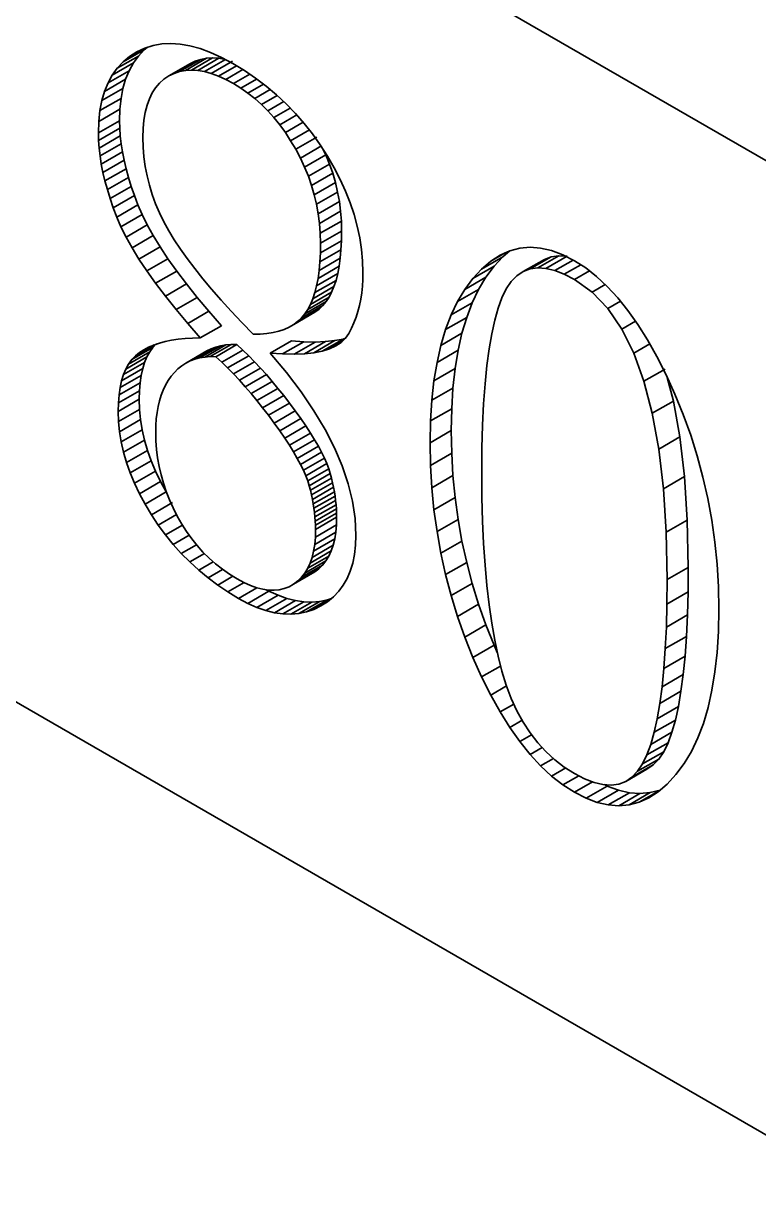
# Model space of a CAD drawing. Header units: millimetres. Extents: x -105 to 105, y -148 to 148.
# Drawn here: x 49.777 to 52.241, y -22.809 to -18.887 of the extents above; entities that cross this region are included whole.
import ezdxf

# ---------------------------------------------------------------- set-up
doc = ezdxf.new("R2010")
doc.units = ezdxf.units.MM
doc.layers.add('粗实线层', color=7, linetype='Continuous', lineweight=35)

msp = doc.modelspace()

# ---------------------------------------------------------------- linework, layer by layer
at = {"layer": '粗实线层', "color": 7, "lineweight": 35, "ltscale": 0.415}
for p, q in [((59.0707, -23.276), (49.8783, -17.9688)), ((50.1112, -19.0164), (50.1819, -18.9756)), ((50.1332, -18.9982), (50.172, -18.9758)), ((50.1332, -18.9982), (50.1577, -18.9826)), ((50.1577, -18.9826), (50.1842, -18.97)), ((50.1625, -18.9964), (50.1819, -18.9756)), ((50.1819, -18.9756), (50.1915, -18.9677)), ((50.1842, -18.97), (50.2119, -18.9611)), ((50.2119, -18.9611), (50.2409, -18.9559)), ((50.2409, -18.9559), (50.2711, -18.9543)), ((50.2711, -18.9543), (50.3026, -18.9564)), ((50.3026, -18.9564), (50.3353, -18.9621)), ((50.3353, -18.9621), (50.3693, -18.9715)), ((50.3693, -18.9715), (50.4046, -18.9845)), ((50.075, -19.0605), (50.1457, -19.0197)), ((50.0918, -19.0372), (50.1625, -18.9964)), ((50.0918, -19.0372), (50.1112, -19.0164)), ((50.1112, -19.0164), (50.1332, -18.9982)), ((50.1315, -19.0456), (50.1457, -19.0197)), ((50.1457, -19.0197), (50.1625, -18.9964)), ((50.2644, -19.0633), (50.3351, -19.0225)), ((50.2821, -19.0546), (50.3528, -19.0137)), ((50.3007, -19.0484), (50.3714, -19.0075)), ((50.3202, -19.0446), (50.3909, -19.0038)), ((50.3528, -19.0137), (50.3351, -19.0225)), ((50.3406, -19.0434), (50.4113, -19.0026)), ((50.3714, -19.0075), (50.3528, -19.0137)), ((50.3618, -19.0447), (50.4326, -19.0038)), ((50.3909, -19.0038), (50.3714, -19.0075)), ((50.384, -19.0485), (50.4547, -19.0076)), ((50.4113, -19.0026), (50.3909, -19.0038)), ((50.4046, -18.9845), (50.4411, -19.0012)), ((50.407, -19.0547), (50.4777, -19.0139)), ((50.4326, -19.0038), (50.4113, -19.0026)), ((50.4547, -19.0076), (50.4326, -19.0038)), ((50.4411, -19.0012), (50.4789, -19.0216)), ((50.4789, -19.0216), (50.5179, -19.0454)), ((50.0608, -19.0864), (50.1315, -19.0456)), ((50.0608, -19.0864), (50.075, -19.0605)), ((50.075, -19.0605), (50.0918, -19.0372)), ((50.1199, -19.074), (50.1315, -19.0456)), ((50.2821, -19.0546), (50.2644, -19.0633)), ((50.3007, -19.0484), (50.2821, -19.0546)), ((50.3202, -19.0446), (50.3007, -19.0484)), ((50.3406, -19.0434), (50.3202, -19.0446)), ((50.3618, -19.0447), (50.3406, -19.0434)), ((50.384, -19.0485), (50.3618, -19.0447)), ((50.407, -19.0547), (50.384, -19.0485)), ((50.4309, -19.0635), (50.407, -19.0547)), ((50.4309, -19.0635), (50.4909, -19.0289)), ((50.4556, -19.0748), (50.5124, -19.042)), ((50.4813, -19.0886), (50.5355, -19.0573)), ((50.5179, -19.0454), (50.5553, -19.0708)), ((50.0492, -19.1148), (50.1199, -19.074)), ((50.0492, -19.1148), (50.0608, -19.0864)), ((50.1109, -19.105), (50.1199, -19.074)), ((50.2332, -19.0875), (50.2202, -19.1028)), ((50.2479, -19.0744), (50.2332, -19.0875)), ((50.2644, -19.0633), (50.2479, -19.0744)), ((50.4556, -19.0748), (50.4309, -19.0635)), ((50.4813, -19.0886), (50.4556, -19.0748)), ((50.506, -19.1039), (50.4813, -19.0886)), ((50.506, -19.1039), (50.5588, -19.0734)), ((50.5298, -19.1207), (50.5817, -19.0907)), ((50.5553, -19.0708), (50.5911, -19.0978)), ((50.5911, -19.0978), (50.6253, -19.1265)), ((50.0337, -19.1794), (50.1044, -19.1386)), ((50.0401, -19.1459), (50.1109, -19.105)), ((50.0401, -19.1459), (50.0492, -19.1148)), ((50.1005, -19.1747), (50.1044, -19.1386)), ((50.1044, -19.1386), (50.1109, -19.105)), ((50.1995, -19.1398), (50.1917, -19.1614)), ((50.209, -19.1203), (50.1995, -19.1398)), ((50.2202, -19.1028), (50.209, -19.1203)), ((50.5298, -19.1207), (50.506, -19.1039)), ((50.5528, -19.1389), (50.5298, -19.1207)), ((50.5528, -19.1389), (50.6045, -19.1091)), ((50.5749, -19.1587), (50.5528, -19.1389)), ((50.5749, -19.1587), (50.6274, -19.1284)), ((50.6253, -19.1265), (50.6579, -19.1567)), ((50.0298, -19.2155), (50.1005, -19.1747)), ((50.0298, -19.2155), (50.0337, -19.1794)), ((50.0337, -19.1794), (50.0401, -19.1459)), ((50.0992, -19.2134), (50.1005, -19.1747)), ((50.1917, -19.1614), (50.1856, -19.1852)), ((50.5962, -19.18), (50.5749, -19.1587)), ((50.5962, -19.18), (50.6497, -19.1491)), ((50.6167, -19.2028), (50.5962, -19.18)), ((50.6167, -19.2028), (50.6717, -19.171)), ((50.6579, -19.1567), (50.6888, -19.1886)), ((50.0285, -19.2542), (50.0992, -19.2134)), ((50.0285, -19.2542), (50.0298, -19.2155)), ((50.0999, -19.2384), (50.0992, -19.2134)), ((50.1813, -19.2111), (50.1787, -19.2391)), ((50.1856, -19.1852), (50.1813, -19.2111)), ((50.6362, -19.2271), (50.6167, -19.2028)), ((50.6362, -19.2271), (50.6935, -19.194)), ((50.655, -19.2528), (50.7148, -19.2183)), ((50.6888, -19.1886), (50.7182, -19.2221)), ((50.0291, -19.2792), (50.0285, -19.2542)), ((50.0291, -19.2792), (50.0999, -19.2384)), ((50.1017, -19.2641), (50.0999, -19.2384)), ((50.1787, -19.2391), (50.1779, -19.2693)), ((50.655, -19.2528), (50.6362, -19.2271)), ((50.6728, -19.2802), (50.655, -19.2528)), ((50.6728, -19.2802), (50.7355, -19.244)), ((50.7182, -19.2221), (50.7459, -19.2572)), ((50.7459, -19.2572), (50.772, -19.2939)), ((50.031, -19.3049), (50.0291, -19.2792)), ((50.031, -19.3049), (50.1017, -19.2641)), ((50.0341, -19.3313), (50.1048, -19.2905)), ((50.1048, -19.2905), (50.1017, -19.2641)), ((50.1091, -19.3176), (50.1048, -19.2905)), ((50.1779, -19.2693), (50.1787, -19.302)), ((50.6899, -19.309), (50.6728, -19.2802)), ((50.6899, -19.309), (50.7606, -19.2681)), ((50.7056, -19.3387), (50.7763, -19.2979)), ((50.772, -19.2939), (50.7965, -19.3322)), ((50.0341, -19.3313), (50.031, -19.3049)), ((50.0384, -19.3585), (50.0341, -19.3313)), ((50.0384, -19.3585), (50.1091, -19.3176)), ((50.1146, -19.3455), (50.1091, -19.3176)), ((50.1787, -19.302), (50.1813, -19.3343)), ((50.1813, -19.3343), (50.1856, -19.3664)), ((50.7056, -19.3387), (50.6899, -19.309)), ((50.7197, -19.3688), (50.7904, -19.328)), ((50.7904, -19.328), (50.7811, -19.3082)), ((50.8029, -19.3585), (50.7904, -19.328)), ((50.7965, -19.3322), (50.819, -19.3713)), ((50.0439, -19.3863), (50.0384, -19.3585)), ((50.0439, -19.3863), (50.1146, -19.3455)), ((50.0507, -19.4148), (50.1214, -19.374)), ((50.1214, -19.374), (50.1146, -19.3455)), ((50.1294, -19.4033), (50.1214, -19.374)), ((50.1856, -19.3664), (50.1917, -19.3981)), ((50.7197, -19.3688), (50.7056, -19.3387)), ((50.7322, -19.3994), (50.7197, -19.3688)), ((50.7322, -19.3994), (50.8029, -19.3585)), ((50.8137, -19.3894), (50.8029, -19.3585)), ((50.819, -19.3713), (50.8392, -19.4105)), ((50.0507, -19.4148), (50.0439, -19.3863)), ((50.0587, -19.4441), (50.0507, -19.4148)), ((50.0587, -19.4441), (50.1294, -19.4033)), ((50.1387, -19.4332), (50.1294, -19.4033)), ((50.1917, -19.3981), (50.1995, -19.4296)), ((50.743, -19.4303), (50.7322, -19.3994)), ((50.743, -19.4303), (50.8137, -19.3894)), ((50.8228, -19.4207), (50.8137, -19.3894)), ((50.8392, -19.4105), (50.857, -19.4495)), ((50.068, -19.4741), (50.0587, -19.4441)), ((50.068, -19.4741), (50.1387, -19.4332)), ((50.1492, -19.4639), (50.1387, -19.4332)), ((50.1995, -19.4296), (50.209, -19.4607)), ((50.7521, -19.4616), (50.743, -19.4303)), ((50.7521, -19.4616), (50.8228, -19.4207)), ((50.7595, -19.4932), (50.8302, -19.4524)), ((50.8302, -19.4524), (50.8228, -19.4207)), ((50.8361, -19.4844), (50.8302, -19.4524)), ((50.857, -19.4495), (50.8724, -19.4886)), ((50.0784, -19.5047), (50.068, -19.4741)), ((50.0784, -19.5047), (50.1492, -19.4639)), ((50.1609, -19.4953), (50.1492, -19.4639)), ((50.209, -19.4607), (50.2202, -19.4915)), ((50.2202, -19.4915), (50.2332, -19.522)), ((50.7595, -19.4932), (50.7521, -19.4616)), ((50.7654, -19.5253), (50.7595, -19.4932)), ((50.7654, -19.5253), (50.8361, -19.4844)), ((50.8402, -19.5169), (50.8361, -19.4844)), ((50.8724, -19.4886), (50.8854, -19.5276)), ((50.0901, -19.5361), (50.0784, -19.5047)), ((50.0901, -19.5361), (50.1609, -19.4953)), ((50.104, -19.5688), (50.1747, -19.5279)), ((50.1747, -19.5279), (50.1609, -19.4953)), ((50.1918, -19.5623), (50.1747, -19.5279)), ((50.2332, -19.522), (50.2479, -19.5521)), ((50.7695, -19.5577), (50.7654, -19.5253)), ((50.7695, -19.5577), (50.8402, -19.5169)), ((50.8427, -19.5497), (50.8402, -19.5169)), ((50.8854, -19.5276), (50.8961, -19.5666)), ((50.104, -19.5688), (50.0901, -19.5361)), ((50.1211, -19.6031), (50.104, -19.5688)), ((50.1211, -19.6031), (50.1918, -19.5623)), ((50.2119, -19.5984), (50.1918, -19.5623)), ((50.2479, -19.5521), (50.2644, -19.582)), ((50.772, -19.5905), (50.7695, -19.5577)), ((50.772, -19.5905), (50.8427, -19.5497)), ((50.8435, -19.5829), (50.8427, -19.5497)), ((50.8961, -19.5666), (50.9044, -19.6055)), ((50.1412, -19.6393), (50.1211, -19.6031)), ((50.1412, -19.6393), (50.2119, -19.5984)), ((50.2352, -19.6363), (50.2119, -19.5984)), ((50.2644, -19.582), (50.2828, -19.6122)), ((50.7728, -19.6237), (50.772, -19.5905)), ((50.7728, -19.6237), (50.8435, -19.5829)), ((50.843, -19.6153), (50.8435, -19.5829)), ((50.9044, -19.6055), (50.9103, -19.6445)), ((50.1645, -19.6772), (50.1412, -19.6393)), ((50.1645, -19.6772), (50.2352, -19.6363)), ((50.2616, -19.676), (50.2352, -19.6363)), ((50.2828, -19.6122), (50.3034, -19.6434)), ((50.3034, -19.6434), (50.3262, -19.6756)), ((50.7707, -19.6866), (50.8414, -19.6458)), ((50.7723, -19.6561), (50.843, -19.6153)), ((50.7723, -19.6561), (50.7728, -19.6237)), ((50.8388, -19.6743), (50.8414, -19.6458)), ((50.8414, -19.6458), (50.843, -19.6153)), ((50.9103, -19.6445), (50.9138, -19.6834)), ((51.3745, -19.664), (51.4069, -19.6495)), ((51.3835, -19.6695), (51.4068, -19.6495)), ((51.4069, -19.6495), (51.4404, -19.6407)), ((51.4404, -19.6407), (51.4749, -19.6376)), ((51.4749, -19.6376), (51.5105, -19.6402)), ((51.5105, -19.6402), (51.5472, -19.6486)), ((51.5472, -19.6486), (51.585, -19.6627)), ((50.1909, -19.7168), (50.1645, -19.6772)), ((50.1909, -19.7168), (50.2616, -19.676)), ((50.2911, -19.7173), (50.2616, -19.676)), ((50.3262, -19.6756), (50.3512, -19.7088)), ((50.7681, -19.7152), (50.8388, -19.6743)), ((50.7681, -19.7152), (50.7707, -19.6866)), ((50.7707, -19.6866), (50.7723, -19.6561)), ((50.8352, -19.7009), (50.8388, -19.6743)), ((50.9138, -19.6834), (50.915, -19.7223)), ((51.3128, -19.7104), (51.3835, -19.6695)), ((51.3128, -19.7104), (51.3431, -19.6843)), ((51.3431, -19.6843), (51.3915, -19.6564)), ((51.3431, -19.6843), (51.3745, -19.664)), ((51.3543, -19.7013), (51.3835, -19.6695)), ((51.4521, -19.7188), (51.5228, -19.678)), ((51.4753, -19.7101), (51.546, -19.6693)), ((51.5007, -19.7067), (51.5714, -19.6658)), ((51.546, -19.6693), (51.5228, -19.678)), ((51.5282, -19.7085), (51.5989, -19.6676)), ((51.5714, -19.6658), (51.546, -19.6693)), ((51.5579, -19.7156), (51.6192, -19.6802)), ((51.5989, -19.6676), (51.5714, -19.6658)), ((51.585, -19.6627), (51.6238, -19.6826)), ((51.6238, -19.6826), (51.6613, -19.7068)), ((50.2204, -19.7582), (50.1909, -19.7168)), ((50.2204, -19.7582), (50.2911, -19.7173)), ((50.3238, -19.7605), (50.2911, -19.7173)), ((50.3512, -19.7088), (50.3784, -19.743)), ((50.7598, -19.7664), (50.8305, -19.7256)), ((50.7645, -19.7418), (50.8352, -19.7009)), ((50.7645, -19.7418), (50.7681, -19.7152)), ((50.8248, -19.7483), (50.8305, -19.7256)), ((50.8305, -19.7256), (50.8352, -19.7009)), ((50.915, -19.7223), (50.9146, -19.7455)), ((51.2836, -19.7421), (51.3543, -19.7013)), ((51.2836, -19.7421), (51.3128, -19.7104)), ((51.3271, -19.7379), (51.3543, -19.7013)), ((51.4521, -19.7188), (51.431, -19.7328)), ((51.4753, -19.7101), (51.4521, -19.7188)), ((51.5007, -19.7067), (51.4753, -19.7101)), ((51.5282, -19.7085), (51.5007, -19.7067)), ((51.5579, -19.7156), (51.5282, -19.7085)), ((51.5898, -19.7279), (51.5579, -19.7156)), ((51.5898, -19.7279), (51.6448, -19.6961)), ((51.6238, -19.7455), (51.5898, -19.7279)), ((51.6238, -19.7455), (51.6738, -19.7166)), ((51.6613, -19.7068), (51.6979, -19.7355)), ((50.2531, -19.8013), (50.2204, -19.7582)), ((50.2531, -19.8013), (50.3238, -19.7605)), ((50.3596, -19.8054), (50.3238, -19.7605)), ((50.3784, -19.743), (50.4079, -19.7781)), ((50.754, -19.7891), (50.8248, -19.7483)), ((50.754, -19.7891), (50.7598, -19.7664)), ((50.7598, -19.7664), (50.7645, -19.7418)), ((50.818, -19.769), (50.8248, -19.7483)), ((50.9131, -19.7681), (50.9108, -19.7901)), ((50.9146, -19.7455), (50.9131, -19.7681)), ((51.2564, -19.7788), (51.3271, -19.7379)), ((51.2564, -19.7788), (51.2836, -19.7421)), ((51.3027, -19.7787), (51.3271, -19.7379)), ((51.4122, -19.7521), (51.3954, -19.7766)), ((51.431, -19.7328), (51.4122, -19.7521)), ((51.6828, -19.7879), (51.6238, -19.7455)), ((51.6828, -19.7879), (51.7268, -19.7624)), ((51.6979, -19.7355), (51.7337, -19.7688)), ((50.2889, -19.8462), (50.2531, -19.8013)), ((50.2889, -19.8462), (50.3596, -19.8054)), ((50.3985, -19.852), (50.3596, -19.8054)), ((50.4079, -19.7781), (50.4395, -19.8143)), ((50.7306, -19.8455), (50.8013, -19.8047)), ((50.7394, -19.8287), (50.8102, -19.7879)), ((50.7473, -19.8099), (50.818, -19.769)), ((50.7473, -19.8099), (50.754, -19.7891)), ((50.7914, -19.8197), (50.8013, -19.8047)), ((50.8013, -19.8047), (50.8102, -19.7879)), ((50.8102, -19.7879), (50.818, -19.769)), ((50.9108, -19.7901), (50.9074, -19.8114)), ((51.232, -19.8195), (51.3027, -19.7787)), ((51.232, -19.8195), (51.2564, -19.7788)), ((51.2812, -19.8236), (51.3027, -19.7787)), ((51.3808, -19.8064), (51.368, -19.8415)), ((51.3954, -19.7766), (51.3808, -19.8064)), ((51.7356, -19.8431), (51.6828, -19.7879)), ((51.7337, -19.7688), (51.7686, -19.8067)), ((51.7686, -19.8067), (51.8027, -19.8492)), ((50.3278, -19.8928), (50.2889, -19.8462)), ((50.4395, -19.8143), (50.4733, -19.8515)), ((50.6971, -19.8856), (50.7678, -19.8447)), ((50.7095, -19.8737), (50.7803, -19.8329)), ((50.7207, -19.8605), (50.7914, -19.8197)), ((50.7207, -19.8605), (50.7306, -19.8455)), ((50.7306, -19.8455), (50.7394, -19.8287)), ((50.7394, -19.8287), (50.7473, -19.8099)), ((50.7539, -19.8551), (50.7678, -19.8447)), ((50.7678, -19.8447), (50.7803, -19.8329)), ((50.7803, -19.8329), (50.7914, -19.8197)), ((50.9032, -19.8321), (50.898, -19.8522)), ((50.9074, -19.8114), (50.9032, -19.8321)), ((51.2105, -19.8644), (51.232, -19.8195)), ((51.2105, -19.8644), (51.2812, -19.8236)), ((51.2626, -19.8725), (51.2812, -19.8236)), ((51.368, -19.8415), (51.3565, -19.8818)), ((51.7356, -19.8431), (51.7781, -19.8185)), ((51.7821, -19.9114), (51.7356, -19.8431)), ((50.3278, -19.8928), (50.3985, -19.852)), ((50.4406, -19.9004), (50.3985, -19.852)), ((50.4733, -19.8515), (50.5094, -19.8897)), ((50.668, -19.9049), (50.7387, -19.8641)), ((50.6832, -19.8959), (50.7539, -19.8551)), ((50.6832, -19.8959), (50.6971, -19.8856)), ((50.6971, -19.8856), (50.7095, -19.8737)), ((50.7095, -19.8737), (50.7207, -19.8605)), ((50.7387, -19.8641), (50.7539, -19.8551)), ((50.8918, -19.8716), (50.8847, -19.8904)), ((50.898, -19.8522), (50.8918, -19.8716)), ((51.1918, -19.9133), (51.2105, -19.8644)), ((51.1918, -19.9133), (51.2626, -19.8725)), ((51.2468, -19.9255), (51.2626, -19.8725)), ((51.3565, -19.8818), (51.3464, -19.9273)), ((51.7821, -19.9114), (51.828, -19.8849)), ((51.8027, -19.8492), (51.836, -19.8962)), ((50.3699, -19.9412), (50.3278, -19.8928)), ((50.3699, -19.9412), (50.4406, -19.9004)), ((50.5094, -19.8897), (50.5476, -19.9289)), ((50.5932, -19.9266), (50.614, -19.9233)), ((50.614, -19.9233), (50.6333, -19.9186)), ((50.6333, -19.9186), (50.6513, -19.9125)), ((50.6513, -19.9125), (50.668, -19.9049)), ((50.668, -19.9049), (50.6832, -19.8959)), ((50.8766, -19.9086), (50.8676, -19.9262)), ((50.8847, -19.8904), (50.8766, -19.9086)), ((51.1761, -19.9664), (51.1918, -19.9133)), ((51.1761, -19.9664), (51.2468, -19.9255)), ((51.2339, -19.9827), (51.2468, -19.9255)), ((51.8225, -19.9925), (51.7821, -19.9114)), ((51.836, -19.8962), (51.8683, -19.9478)), ((50.2111, -19.9733), (50.2232, -19.9605)), ((50.2142, -19.9654), (50.2328, -19.959)), ((50.2328, -19.959), (50.2525, -19.9535)), ((50.2525, -19.9535), (50.2735, -19.9491)), ((50.2735, -19.9491), (50.2958, -19.9457)), ((50.2958, -19.9457), (50.3192, -19.9432)), ((50.3192, -19.9432), (50.3439, -19.9417)), ((50.3439, -19.9417), (50.3699, -19.9412)), ((50.3849, -20.0055), (50.4556, -19.9647)), ((50.403, -20.0041), (50.4737, -19.9633)), ((50.422, -20.0042), (50.4927, -19.9633)), ((50.4556, -19.9647), (50.4384, -19.9675)), ((50.4737, -19.9633), (50.4556, -19.9647)), ((50.4927, -19.9633), (50.4737, -19.9633)), ((50.5126, -19.9818), (50.4927, -19.9633)), ((50.5476, -19.9289), (50.5711, -19.9285)), ((50.5711, -19.9285), (50.5932, -19.9266)), ((50.6045, -19.9919), (50.6752, -19.951)), ((50.646, -19.9949), (50.7167, -19.9541)), ((50.7167, -19.9541), (50.6752, -19.951)), ((50.6841, -19.9958), (50.7548, -19.955)), ((50.7548, -19.955), (50.7167, -19.9541)), ((50.7188, -19.9946), (50.7895, -19.9537)), ((50.7502, -19.9912), (50.8209, -19.9504)), ((50.7895, -19.9537), (50.7548, -19.955)), ((50.7782, -19.9857), (50.8489, -19.9449)), ((50.8209, -19.9504), (50.7895, -19.9537)), ((50.8028, -19.9781), (50.8443, -19.9541)), ((50.8489, -19.9449), (50.8209, -19.9504)), ((50.8419, -19.9564), (50.824, -19.9683)), ((50.8565, -19.9423), (50.8419, -19.9564)), ((50.8562, -19.9426), (50.8489, -19.9449)), ((50.8676, -19.9262), (50.8565, -19.9423)), ((51.3464, -19.9273), (51.3376, -19.9781)), ((51.8225, -19.9925), (51.8761, -19.9616)), ((51.8683, -19.9478), (51.8999, -20.004)), ((50.1297, -20.0289), (50.2005, -19.9881)), ((50.1404, -20.0141), (50.2111, -19.9733)), ((50.1404, -20.0141), (50.1525, -20.0013)), ((50.1525, -20.0013), (50.2156, -19.9649)), ((50.1525, -20.0013), (50.166, -19.9905)), ((50.166, -19.9905), (50.195, -19.9738)), ((50.166, -19.9905), (50.1808, -19.9811)), ((50.1808, -19.9811), (50.1969, -19.9728)), ((50.1912, -20.0048), (50.2005, -19.9881)), ((50.1969, -19.9728), (50.2142, -19.9654)), ((50.2005, -19.9881), (50.2111, -19.9733)), ((50.3216, -20.0259), (50.3923, -19.985)), ((50.3361, -20.0186), (50.4068, -19.9777)), ((50.3515, -20.0127), (50.4222, -19.9719)), ((50.3677, -20.0084), (50.4384, -19.9675)), ((50.4068, -19.9777), (50.3923, -19.985)), ((50.4222, -19.9719), (50.4068, -19.9777)), ((50.4384, -19.9675), (50.4222, -19.9719)), ((50.4419, -20.0227), (50.5126, -19.9818)), ((50.4617, -20.042), (50.5324, -20.0012)), ((50.5324, -20.0012), (50.5126, -19.9818)), ((50.5521, -20.0213), (50.5324, -20.0012)), ((50.646, -19.9949), (50.6045, -19.9919)), ((50.6045, -19.9919), (50.659, -20.0573)), ((50.6841, -19.9958), (50.646, -19.9949)), ((50.7188, -19.9946), (50.6841, -19.9958)), ((50.7502, -19.9912), (50.7188, -19.9946)), ((50.7782, -19.9857), (50.7502, -19.9912)), ((50.8028, -19.9781), (50.7782, -19.9857)), ((50.824, -19.9683), (50.8028, -19.9781)), ((51.1632, -20.0235), (51.1761, -19.9664)), ((51.1632, -20.0235), (51.2339, -19.9827)), ((51.2238, -20.0439), (51.2339, -19.9827)), ((51.3376, -19.9781), (51.3301, -20.0341)), ((51.8567, -20.0866), (51.8225, -19.9925)), ((51.8999, -20.004), (51.9305, -20.0648)), ((50.1127, -20.0644), (50.1834, -20.0236)), ((50.1205, -20.0457), (50.1912, -20.0048)), ((50.1205, -20.0457), (50.1297, -20.0289)), ((50.1297, -20.0289), (50.1404, -20.0141)), ((50.177, -20.0443), (50.1834, -20.0236)), ((50.1834, -20.0236), (50.1912, -20.0048)), ((50.308, -20.0346), (50.2953, -20.0449)), ((50.3216, -20.0259), (50.308, -20.0346)), ((50.3361, -20.0186), (50.3216, -20.0259)), ((50.3515, -20.0127), (50.3361, -20.0186)), ((50.3677, -20.0084), (50.3515, -20.0127)), ((50.3849, -20.0055), (50.3677, -20.0084)), ((50.403, -20.0041), (50.3849, -20.0055)), ((50.422, -20.0042), (50.403, -20.0041)), ((50.4419, -20.0227), (50.422, -20.0042)), ((50.4617, -20.042), (50.4419, -20.0227)), ((50.4814, -20.0621), (50.4617, -20.042)), ((50.4814, -20.0621), (50.5521, -20.0213)), ((50.5011, -20.0831), (50.5718, -20.0423)), ((50.5718, -20.0423), (50.5521, -20.0213)), ((50.5914, -20.0641), (50.5718, -20.0423)), ((51.1531, -20.0847), (51.1632, -20.0235)), ((51.3301, -20.0341), (51.3241, -20.0954)), ((50.1013, -20.1078), (50.172, -20.0669)), ((50.1063, -20.0851), (50.177, -20.0443)), ((50.1063, -20.0851), (50.1127, -20.0644)), ((50.1127, -20.0644), (50.1205, -20.0457)), ((50.1684, -20.0915), (50.172, -20.0669)), ((50.172, -20.0669), (50.177, -20.0443)), ((50.2727, -20.0699), (50.2628, -20.0843)), ((50.2836, -20.0567), (50.2727, -20.0699)), ((50.2953, -20.0449), (50.2836, -20.0567)), ((50.5011, -20.0831), (50.4814, -20.0621)), ((50.5207, -20.1049), (50.5914, -20.0641)), ((50.6109, -20.0868), (50.5914, -20.0641)), ((50.659, -20.0573), (50.7078, -20.1219)), ((51.1531, -20.0847), (51.2238, -20.0439)), ((51.2167, -20.1092), (51.2238, -20.0439)), ((51.8567, -20.0866), (51.9274, -20.0458)), ((51.9305, -20.0648), (51.9604, -20.1301)), ((51.9553, -20.1529), (51.9347, -20.0738)), ((50.0956, -20.159), (50.1663, -20.1182)), ((50.0977, -20.1324), (50.1684, -20.0915)), ((50.0977, -20.1324), (50.1013, -20.1078)), ((50.1013, -20.1078), (50.1063, -20.0851)), ((50.1656, -20.1467), (50.1663, -20.1182)), ((50.1663, -20.1182), (50.1684, -20.0915)), ((50.2461, -20.1161), (50.2393, -20.1334)), ((50.2539, -20.0997), (50.2461, -20.1161)), ((50.2628, -20.0843), (50.2539, -20.0997)), ((50.5207, -20.1049), (50.5011, -20.0831)), ((50.5402, -20.1276), (50.5207, -20.1049)), ((50.5402, -20.1276), (50.6109, -20.0868)), ((50.5596, -20.1511), (50.6303, -20.1103)), ((50.6303, -20.1103), (50.6109, -20.0868)), ((50.6497, -20.1346), (50.6303, -20.1103)), ((51.146, -20.15), (51.1531, -20.0847)), ((51.146, -20.15), (51.2167, -20.1092)), ((51.2124, -20.1786), (51.2167, -20.1092)), ((51.3241, -20.0954), (51.3193, -20.1619)), ((51.8846, -20.1937), (51.8567, -20.0866)), ((50.0949, -20.1876), (50.1656, -20.1467)), ((50.0949, -20.1876), (50.0956, -20.159)), ((50.0956, -20.159), (50.0977, -20.1324)), ((50.1667, -20.1807), (50.1656, -20.1467)), ((50.2336, -20.1516), (50.2289, -20.1709)), ((50.2393, -20.1334), (50.2336, -20.1516)), ((50.5596, -20.1511), (50.5402, -20.1276)), ((50.579, -20.1754), (50.5596, -20.1511)), ((50.579, -20.1754), (50.6497, -20.1346)), ((50.5983, -20.2006), (50.669, -20.1597)), ((50.669, -20.1597), (50.6497, -20.1346)), ((50.6883, -20.1857), (50.669, -20.1597)), ((50.7078, -20.1219), (50.7508, -20.1854)), ((51.1417, -20.2194), (51.146, -20.15)), ((51.8846, -20.1937), (51.9553, -20.1529)), ((51.9771, -20.2729), (51.9553, -20.1529)), ((51.9604, -20.1301), (51.9883, -20.1981)), ((50.096, -20.2216), (50.0949, -20.1876)), ((50.096, -20.2216), (50.1667, -20.1807)), ((50.1701, -20.2149), (50.1667, -20.1807)), ((50.2252, -20.1911), (50.2226, -20.2122)), ((50.2289, -20.1709), (50.2252, -20.1911)), ((50.5983, -20.2006), (50.579, -20.1754)), ((50.6176, -20.2266), (50.6883, -20.1857)), ((50.7067, -20.2116), (50.6883, -20.1857)), ((50.7508, -20.1854), (50.7881, -20.248)), ((51.1417, -20.2194), (51.2124, -20.1786)), ((51.2109, -20.2521), (51.2124, -20.1786)), ((51.3193, -20.1619), (51.3159, -20.2336)), ((51.9063, -20.3137), (51.8846, -20.1937)), ((51.9883, -20.1981), (52.0133, -20.2671)), ((50.0994, -20.2557), (50.096, -20.2216)), ((50.0994, -20.2557), (50.1701, -20.2149)), ((50.1756, -20.2492), (50.1701, -20.2149)), ((50.221, -20.2343), (50.2205, -20.2574)), ((50.2226, -20.2122), (50.221, -20.2343)), ((50.6176, -20.2266), (50.5983, -20.2006)), ((50.636, -20.2524), (50.6176, -20.2266)), ((50.636, -20.2524), (50.7067, -20.2116)), ((50.653, -20.2772), (50.7237, -20.2364)), ((50.7237, -20.2364), (50.7067, -20.2116)), ((50.7392, -20.2601), (50.7237, -20.2364)), ((51.1402, -20.2929), (51.1417, -20.2194)), ((51.3159, -20.2336), (51.3139, -20.3106)), ((50.1049, -20.29), (50.0994, -20.2557)), ((50.1049, -20.29), (50.1756, -20.2492)), ((50.1834, -20.2836), (50.1756, -20.2492)), ((50.2205, -20.2574), (50.2213, -20.2863)), ((50.653, -20.2772), (50.636, -20.2524)), ((50.6684, -20.3009), (50.653, -20.2772)), ((50.6684, -20.3009), (50.7392, -20.2601)), ((50.7531, -20.2827), (50.7392, -20.2601)), ((50.7881, -20.248), (50.8196, -20.3097)), ((51.1402, -20.2929), (51.2109, -20.2521)), ((51.2124, -20.3278), (51.2109, -20.2521)), ((51.9063, -20.3137), (51.9771, -20.2729)), ((51.9926, -20.4058), (51.9771, -20.2729)), ((52.0133, -20.2671), (52.0353, -20.337)), ((50.1127, -20.3244), (50.1049, -20.29)), ((50.1127, -20.3244), (50.1834, -20.2836)), ((50.1935, -20.3181), (50.1834, -20.2836)), ((50.2213, -20.2863), (50.2234, -20.315)), ((50.2234, -20.315), (50.227, -20.3436)), ((50.6824, -20.3236), (50.6684, -20.3009)), ((50.6824, -20.3236), (50.7531, -20.2827)), ((50.6949, -20.3451), (50.7656, -20.3043)), ((50.7656, -20.3043), (50.7531, -20.2827)), ((50.7766, -20.3247), (50.7656, -20.3043)), ((50.8196, -20.3097), (50.8454, -20.3704)), ((51.1417, -20.3686), (51.1402, -20.2929)), ((51.3139, -20.3106), (51.3133, -20.3928)), ((51.9219, -20.4467), (51.9063, -20.3137)), ((50.1227, -20.359), (50.1127, -20.3244)), ((50.1227, -20.359), (50.1935, -20.3181)), ((50.135, -20.3937), (50.2057, -20.3528)), ((50.2057, -20.3528), (50.1935, -20.3181)), ((50.2202, -20.3877), (50.2057, -20.3528)), ((50.227, -20.3436), (50.2321, -20.372)), ((50.6949, -20.3451), (50.6824, -20.3236)), ((50.7059, -20.3656), (50.6949, -20.3451)), ((50.7059, -20.3656), (50.7766, -20.3247)), ((50.7154, -20.385), (50.7861, -20.3441)), ((50.7861, -20.3441), (50.7766, -20.3247)), ((50.7941, -20.3624), (50.7861, -20.3441)), ((51.1417, -20.3686), (51.2124, -20.3278)), ((51.2167, -20.4026), (51.2124, -20.3278)), ((52.0353, -20.337), (52.0544, -20.4077)), ((50.135, -20.3937), (50.1227, -20.359)), ((50.1495, -20.4285), (50.135, -20.3937)), ((50.1495, -20.4285), (50.2202, -20.3877)), ((50.2369, -20.4226), (50.2202, -20.3877)), ((50.2321, -20.372), (50.2386, -20.4002)), ((50.7154, -20.385), (50.7059, -20.3656)), ((50.7234, -20.4033), (50.7154, -20.385)), ((50.7234, -20.4033), (50.7941, -20.3624)), ((50.7299, -20.4205), (50.8006, -20.3797)), ((50.7349, -20.4366), (50.8056, -20.3958)), ((50.8006, -20.3797), (50.7941, -20.3624)), ((50.8056, -20.3958), (50.8006, -20.3797)), ((50.8097, -20.4113), (50.8056, -20.3958)), ((50.8454, -20.3704), (50.8655, -20.4301)), ((51.146, -20.4434), (51.1417, -20.3686)), ((51.3133, -20.3928), (51.3139, -20.4759)), ((50.1662, -20.4635), (50.1495, -20.4285)), ((50.1662, -20.4635), (50.2369, -20.4226)), ((50.2558, -20.4577), (50.2369, -20.4226)), ((50.2386, -20.4002), (50.2466, -20.4282)), ((50.2466, -20.4282), (50.256, -20.4561)), ((50.7299, -20.4205), (50.7234, -20.4033)), ((50.7349, -20.4366), (50.7299, -20.4205)), ((50.7389, -20.4521), (50.8097, -20.4113)), ((50.7426, -20.4674), (50.8133, -20.4266)), ((50.8133, -20.4266), (50.8097, -20.4113)), ((50.8165, -20.4418), (50.8133, -20.4266)), ((50.8655, -20.4301), (50.8799, -20.4889)), ((51.146, -20.4434), (51.2167, -20.4026)), ((51.2238, -20.4766), (51.2167, -20.4026)), ((51.9219, -20.4467), (51.9926, -20.4058)), ((52.0019, -20.5517), (51.9926, -20.4058)), ((52.0544, -20.4077), (52.0706, -20.4794)), ((50.1851, -20.4985), (50.1662, -20.4635)), ((50.1851, -20.4985), (50.2558, -20.4577)), ((50.256, -20.4561), (50.2668, -20.4838)), ((50.7389, -20.4521), (50.7349, -20.4366)), ((50.7426, -20.4674), (50.7389, -20.4521)), ((50.7458, -20.4826), (50.7426, -20.4674)), ((50.7458, -20.4826), (50.8165, -20.4418)), ((50.7485, -20.4975), (50.8193, -20.4567)), ((50.7509, -20.5122), (50.8216, -20.4714)), ((50.8193, -20.4567), (50.8165, -20.4418)), ((50.8216, -20.4714), (50.8193, -20.4567)), ((50.8235, -20.486), (50.8216, -20.4714)), ((51.1531, -20.5175), (51.146, -20.4434)), ((51.9312, -20.5925), (51.9219, -20.4467)), ((50.2063, -20.5338), (50.1851, -20.4985)), ((50.2063, -20.5338), (50.277, -20.493)), ((50.2668, -20.4838), (50.2791, -20.5113)), ((50.2791, -20.5113), (50.2928, -20.5386)), ((50.7485, -20.4975), (50.7458, -20.4826)), ((50.7509, -20.5122), (50.7485, -20.4975)), ((50.7528, -20.5268), (50.7509, -20.5122)), ((50.7528, -20.5268), (50.8235, -20.486)), ((50.7543, -20.5411), (50.825, -20.5003)), ((50.825, -20.5003), (50.8235, -20.486)), ((50.8261, -20.5145), (50.825, -20.5003)), ((50.8799, -20.4889), (50.8885, -20.5467)), ((51.1531, -20.5175), (51.2238, -20.4766)), ((51.2339, -20.5498), (51.2238, -20.4766)), ((51.3139, -20.4759), (51.3159, -20.5552)), ((52.0706, -20.4794), (52.0838, -20.552)), ((50.2293, -20.5684), (50.2063, -20.5338)), ((50.2293, -20.5684), (50.2901, -20.5332)), ((50.2928, -20.5386), (50.3078, -20.5652)), ((50.7543, -20.5411), (50.7528, -20.5268)), ((50.7554, -20.5553), (50.7543, -20.5411)), ((50.7554, -20.5553), (50.8261, -20.5145)), ((50.756, -20.5693), (50.8267, -20.5285)), ((50.7562, -20.5831), (50.8269, -20.5422)), ((50.8267, -20.5285), (50.8261, -20.5145)), ((50.8262, -20.5682), (50.8269, -20.5422)), ((50.8269, -20.5422), (50.8267, -20.5285)), ((50.8885, -20.5467), (50.8913, -20.6036)), ((51.1632, -20.5906), (51.1531, -20.5175)), ((51.1632, -20.5906), (51.2339, -20.5498)), ((51.2468, -20.6221), (51.2339, -20.5498)), ((51.9312, -20.5925), (52.0019, -20.5517)), ((52.005, -20.7106), (52.0019, -20.5517)), ((52.0838, -20.552), (52.0941, -20.6254)), ((50.2536, -20.6015), (50.2293, -20.5684)), ((50.2536, -20.6015), (50.3102, -20.5689)), ((50.3078, -20.5652), (50.324, -20.5906)), ((50.324, -20.5906), (50.3412, -20.6147)), ((50.756, -20.5693), (50.7554, -20.5553)), ((50.7555, -20.609), (50.8262, -20.5682)), ((50.7555, -20.609), (50.7562, -20.5831)), ((50.7562, -20.5831), (50.756, -20.5693)), ((50.824, -20.5925), (50.8262, -20.5682)), ((51.1761, -20.6629), (51.1632, -20.5906)), ((51.3159, -20.5552), (51.3193, -20.6309)), ((50.2793, -20.6332), (50.2536, -20.6015)), ((50.2793, -20.6332), (50.3325, -20.6025)), ((50.3412, -20.6147), (50.3596, -20.6376)), ((50.7496, -20.6559), (50.8203, -20.6151)), ((50.7533, -20.6333), (50.824, -20.5925)), ((50.7533, -20.6333), (50.7555, -20.609)), ((50.8152, -20.636), (50.8203, -20.6151)), ((50.8203, -20.6151), (50.824, -20.5925)), ((50.8913, -20.6036), (50.8902, -20.6365)), ((51.1761, -20.6629), (51.2468, -20.6221)), ((51.2626, -20.6936), (51.2468, -20.6221)), ((51.3193, -20.6309), (51.3241, -20.703)), ((51.9343, -20.7514), (51.9312, -20.5925)), ((52.0941, -20.6254), (52.1014, -20.6998)), ((50.3064, -20.6634), (50.2793, -20.6332)), ((50.3064, -20.6634), (50.3569, -20.6343)), ((50.3349, -20.6922), (50.3064, -20.6634)), ((50.3349, -20.6922), (50.3839, -20.6639)), ((50.3596, -20.6376), (50.379, -20.6592)), ((50.379, -20.6592), (50.3996, -20.6796)), ((50.7379, -20.696), (50.8086, -20.6551)), ((50.7445, -20.6768), (50.8152, -20.636)), ((50.7445, -20.6768), (50.7496, -20.6559)), ((50.7496, -20.6559), (50.7533, -20.6333)), ((50.8005, -20.6726), (50.8086, -20.6551)), ((50.8086, -20.6551), (50.8152, -20.636)), ((50.8866, -20.6673), (50.8808, -20.6961)), ((50.8902, -20.6365), (50.8866, -20.6673)), ((51.1918, -20.7344), (51.1761, -20.6629)), ((50.3647, -20.7195), (50.3349, -20.6922)), ((50.3647, -20.7195), (50.4132, -20.6916)), ((50.3996, -20.6796), (50.4213, -20.6987)), ((50.4213, -20.6987), (50.4441, -20.7166)), ((50.7092, -20.7433), (50.7799, -20.7025)), ((50.7202, -20.7293), (50.7909, -20.6884)), ((50.7298, -20.7135), (50.8005, -20.6726)), ((50.7298, -20.7135), (50.7379, -20.696)), ((50.7379, -20.696), (50.7445, -20.6768)), ((50.7674, -20.7149), (50.7799, -20.7025)), ((50.7799, -20.7025), (50.7909, -20.6884)), ((50.7909, -20.6884), (50.8005, -20.6726)), ((50.8808, -20.6961), (50.8726, -20.7228)), ((51.1918, -20.7344), (51.2626, -20.6936)), ((51.2812, -20.7643), (51.2626, -20.6936)), ((51.3241, -20.703), (51.3301, -20.7714)), ((52.1014, -20.6998), (52.1059, -20.7751)), ((59.9192, -27.0319), (49.0298, -20.7449)), ((50.396, -20.7454), (50.3647, -20.7195)), ((50.396, -20.7454), (50.4449, -20.7171)), ((50.4285, -20.7698), (50.396, -20.7454)), ((50.4285, -20.7698), (50.4796, -20.7404)), ((50.4441, -20.7166), (50.4681, -20.7333)), ((50.4681, -20.7333), (50.4931, -20.7487)), ((50.4931, -20.7487), (50.5159, -20.7609)), ((50.6827, -20.7664), (50.7534, -20.7256)), ((50.6967, -20.7557), (50.7674, -20.7149)), ((50.6967, -20.7557), (50.7092, -20.7433)), ((50.7092, -20.7433), (50.7202, -20.7293)), ((50.7202, -20.7293), (50.7298, -20.7135)), ((50.7534, -20.7256), (50.7674, -20.7149)), ((50.862, -20.7475), (50.8491, -20.77)), ((50.8726, -20.7228), (50.862, -20.7475)), ((51.2105, -20.8051), (51.1918, -20.7344)), ((51.9343, -20.7514), (52.005, -20.7106)), ((52.0043, -20.7928), (52.005, -20.7106)), ((50.4625, -20.7928), (50.4285, -20.7698)), ((50.4625, -20.7928), (50.517, -20.7614)), ((50.4978, -20.8143), (50.5597, -20.7786)), ((50.5159, -20.7609), (50.5379, -20.7708)), ((50.5379, -20.7708), (50.559, -20.7784)), ((50.559, -20.7784), (50.5792, -20.7837)), ((50.5792, -20.7837), (50.5986, -20.7866)), ((50.5999, -20.7903), (50.5909, -20.7855)), ((50.5986, -20.7866), (50.6171, -20.7872)), ((50.6171, -20.7872), (50.6348, -20.7855)), ((50.6348, -20.7855), (50.6516, -20.7815)), ((50.6516, -20.7815), (50.6676, -20.7751)), ((50.6676, -20.7751), (50.6827, -20.7664)), ((50.6827, -20.7664), (50.6967, -20.7557)), ((50.8491, -20.77), (50.8338, -20.7905)), ((51.2105, -20.8051), (51.2812, -20.7643)), ((51.3027, -20.8341), (51.2812, -20.7643)), ((51.3301, -20.7714), (51.3376, -20.8361)), ((51.9336, -20.8336), (51.9343, -20.7514)), ((52.1059, -20.7751), (52.1073, -20.8513)), ((50.4978, -20.8143), (50.4625, -20.7928)), ((50.5292, -20.8311), (50.4978, -20.8143)), ((50.5292, -20.8311), (50.5999, -20.7903)), ((50.5597, -20.8447), (50.6304, -20.8039)), ((50.5894, -20.8551), (50.6601, -20.8143)), ((50.6304, -20.8039), (50.5999, -20.7903)), ((50.6183, -20.8624), (50.689, -20.8216)), ((50.6601, -20.8143), (50.6304, -20.8039)), ((50.6463, -20.8665), (50.717, -20.8257)), ((50.689, -20.8216), (50.6601, -20.8143)), ((50.6735, -20.8675), (50.7442, -20.8266)), ((50.717, -20.8257), (50.689, -20.8216)), ((50.6999, -20.8653), (50.7706, -20.8244)), ((50.7442, -20.8266), (50.717, -20.8257)), ((50.7254, -20.8599), (50.7961, -20.8191)), ((50.7706, -20.8244), (50.7442, -20.8266)), ((50.7501, -20.8514), (50.799, -20.8231)), ((50.7961, -20.8191), (50.7706, -20.8244)), ((50.7963, -20.8254), (50.774, -20.8397)), ((50.8096, -20.8144), (50.7961, -20.8191)), ((50.8162, -20.809), (50.7963, -20.8254)), ((50.8338, -20.7905), (50.8162, -20.809)), ((51.232, -20.8749), (51.2105, -20.8051)), ((51.9336, -20.8336), (52.0043, -20.7928)), ((52.0023, -20.8698), (52.0043, -20.7928)), ((50.5597, -20.8447), (50.5292, -20.8311)), ((50.5894, -20.8551), (50.5597, -20.8447)), ((50.6183, -20.8624), (50.5894, -20.8551)), ((50.6463, -20.8665), (50.6183, -20.8624)), ((50.6735, -20.8675), (50.6463, -20.8665)), ((50.6999, -20.8653), (50.6735, -20.8675)), ((50.7254, -20.8599), (50.6999, -20.8653)), ((50.7501, -20.8514), (50.7254, -20.8599)), ((50.774, -20.8397), (50.7501, -20.8514)), ((51.232, -20.8749), (51.3027, -20.8341)), ((51.3271, -20.9031), (51.3027, -20.8341)), ((51.3376, -20.8361), (51.3464, -20.8973)), ((51.9316, -20.9107), (51.9336, -20.8336)), ((52.1073, -20.8513), (52.1059, -20.9253)), ((51.2564, -20.9439), (51.232, -20.8749)), ((51.2564, -20.9439), (51.3271, -20.9031)), ((51.3543, -20.9713), (51.3271, -20.9031)), ((51.3464, -20.8973), (51.3565, -20.9547)), ((51.9316, -20.9107), (52.0023, -20.8698)), ((51.9989, -20.9416), (52.0023, -20.8698)), ((51.2836, -21.0121), (51.2564, -20.9439)), ((51.9282, -20.9825), (51.9316, -20.9107)), ((51.9282, -20.9825), (51.9989, -20.9416)), ((51.9942, -21.0083), (51.9989, -20.9416)), ((52.1059, -20.9253), (52.1016, -20.9952)), ((51.2836, -21.0121), (51.3543, -20.9713)), ((51.3653, -20.9958), (51.3543, -20.9713)), ((51.3565, -20.9547), (51.368, -21.0085)), ((51.9235, -21.0491), (51.9282, -20.9825)), ((51.3128, -21.0776), (51.2836, -21.0121)), ((51.368, -21.0085), (51.3808, -21.0586)), ((51.9235, -21.0491), (51.9942, -21.0083)), ((51.9881, -21.0696), (51.9942, -21.0083)), ((52.1016, -20.9952), (52.0944, -21.0609)), ((51.3128, -21.0776), (51.3763, -21.041)), ((51.3808, -21.0586), (51.3954, -21.1055)), ((51.9174, -21.1105), (51.9235, -21.0491)), ((52.0944, -21.0609), (52.0844, -21.1225)), ((51.3431, -21.1386), (51.3128, -21.0776)), ((51.9174, -21.1105), (51.9881, -21.0696)), ((51.9807, -21.1258), (51.9881, -21.0696)), ((51.3431, -21.1386), (51.3963, -21.1079)), ((51.3745, -21.1951), (51.3431, -21.1386)), ((51.3954, -21.1055), (51.4122, -21.1496)), ((51.91, -21.1666), (51.9174, -21.1105)), ((51.91, -21.1666), (51.9807, -21.1258)), ((51.9719, -21.1768), (51.9807, -21.1258)), ((52.0844, -21.1225), (52.0715, -21.1799)), ((51.3745, -21.1951), (51.4207, -21.1684)), ((51.4122, -21.1496), (51.431, -21.1909)), ((51.9012, -21.2176), (51.91, -21.1666)), ((51.9012, -21.2176), (51.9719, -21.1768)), ((51.9618, -21.2225), (51.9719, -21.1768)), ((52.0715, -21.1799), (52.0557, -21.2332)), ((51.4069, -21.247), (51.3745, -21.1951)), ((51.431, -21.1909), (51.4521, -21.2294)), ((51.8911, -21.2633), (51.9012, -21.2176)), ((51.4069, -21.247), (51.4486, -21.223)), ((51.4404, -21.2945), (51.4069, -21.247)), ((51.4521, -21.2294), (51.4753, -21.2651)), ((51.8911, -21.2633), (51.9618, -21.2225)), ((51.9503, -21.263), (51.9618, -21.2225)), ((52.0557, -21.2332), (52.0371, -21.2823)), ((51.4404, -21.2945), (51.4803, -21.2715)), ((51.4749, -21.3375), (51.4404, -21.2945)), ((51.4753, -21.2651), (51.5007, -21.298)), ((51.5007, -21.298), (51.5282, -21.328)), ((51.8667, -21.3392), (51.9374, -21.2984)), ((51.8796, -21.3039), (51.9503, -21.263)), ((51.8796, -21.3039), (51.8911, -21.2633)), ((51.9229, -21.3284), (51.9374, -21.2984)), ((51.9374, -21.2984), (51.9503, -21.263)), ((52.0371, -21.2823), (52.0155, -21.3273)), ((51.4749, -21.3375), (51.5155, -21.3141)), ((51.5105, -21.376), (51.4749, -21.3375)), ((51.5282, -21.328), (51.5579, -21.3553)), ((51.8521, -21.3692), (51.9229, -21.3284)), ((51.8667, -21.3392), (51.8796, -21.3039)), ((51.9061, -21.3532), (51.9229, -21.3284)), ((52.0155, -21.3273), (51.9912, -21.3682)), ((51.5105, -21.376), (51.5534, -21.3512)), ((51.5472, -21.41), (51.5105, -21.376)), ((51.5579, -21.3553), (51.5898, -21.3798)), ((51.8165, -21.4135), (51.8872, -21.3726)), ((51.8354, -21.394), (51.9061, -21.3532)), ((51.8354, -21.394), (51.8521, -21.3692)), ((51.8521, -21.3692), (51.8667, -21.3392)), ((51.8661, -21.3868), (51.8872, -21.3726)), ((51.8872, -21.3726), (51.9061, -21.3532)), ((51.9912, -21.3682), (51.9639, -21.4049)), ((51.5472, -21.41), (51.5944, -21.3827)), ((51.585, -21.4394), (51.5472, -21.41)), ((51.585, -21.4394), (51.638, -21.4088)), ((51.5898, -21.3798), (51.6238, -21.4014)), ((51.6238, -21.4014), (51.6578, -21.419)), ((51.7954, -21.4276), (51.8661, -21.3868)), ((51.7954, -21.4276), (51.8165, -21.4135)), ((51.8165, -21.4135), (51.8354, -21.394)), ((51.9639, -21.4049), (51.9347, -21.4366)), ((51.6238, -21.4644), (51.585, -21.4394)), ((51.6238, -21.4644), (51.6844, -21.4294)), ((51.6578, -21.419), (51.6896, -21.4314)), ((51.6626, -21.4842), (51.7333, -21.4434)), ((51.6896, -21.4314), (51.7193, -21.4384)), ((51.7193, -21.4384), (51.7468, -21.4401)), ((51.7333, -21.4434), (51.724, -21.4387)), ((51.771, -21.4575), (51.7333, -21.4434)), ((51.7468, -21.4401), (51.7722, -21.4365)), ((51.7722, -21.4365), (51.7954, -21.4276)), ((51.9347, -21.4366), (51.9044, -21.4626)), ((51.6626, -21.4842), (51.6238, -21.4644)), ((51.7003, -21.4984), (51.6626, -21.4842)), ((51.7003, -21.4984), (51.771, -21.4575)), ((51.737, -21.5067), (51.8077, -21.4659)), ((51.8077, -21.4659), (51.771, -21.4575)), ((51.7726, -21.5094), (51.8433, -21.4686)), ((51.8072, -21.5063), (51.8779, -21.4655)), ((51.8433, -21.4686), (51.8077, -21.4659)), ((51.8407, -21.4975), (51.9114, -21.4567)), ((51.8731, -21.4829), (51.8407, -21.4975)), ((51.8779, -21.4655), (51.8433, -21.4686)), ((51.9044, -21.4626), (51.8731, -21.4829)), ((51.9114, -21.4567), (51.8779, -21.4655)), ((51.737, -21.5067), (51.7003, -21.4984)), ((51.7726, -21.5094), (51.737, -21.5067)), ((51.8072, -21.5063), (51.7726, -21.5094)), ((51.8407, -21.4975), (51.8072, -21.5063))]:
    msp.add_line(p, q, dxfattribs=at)

doc.saveas('drawing.dxf')
